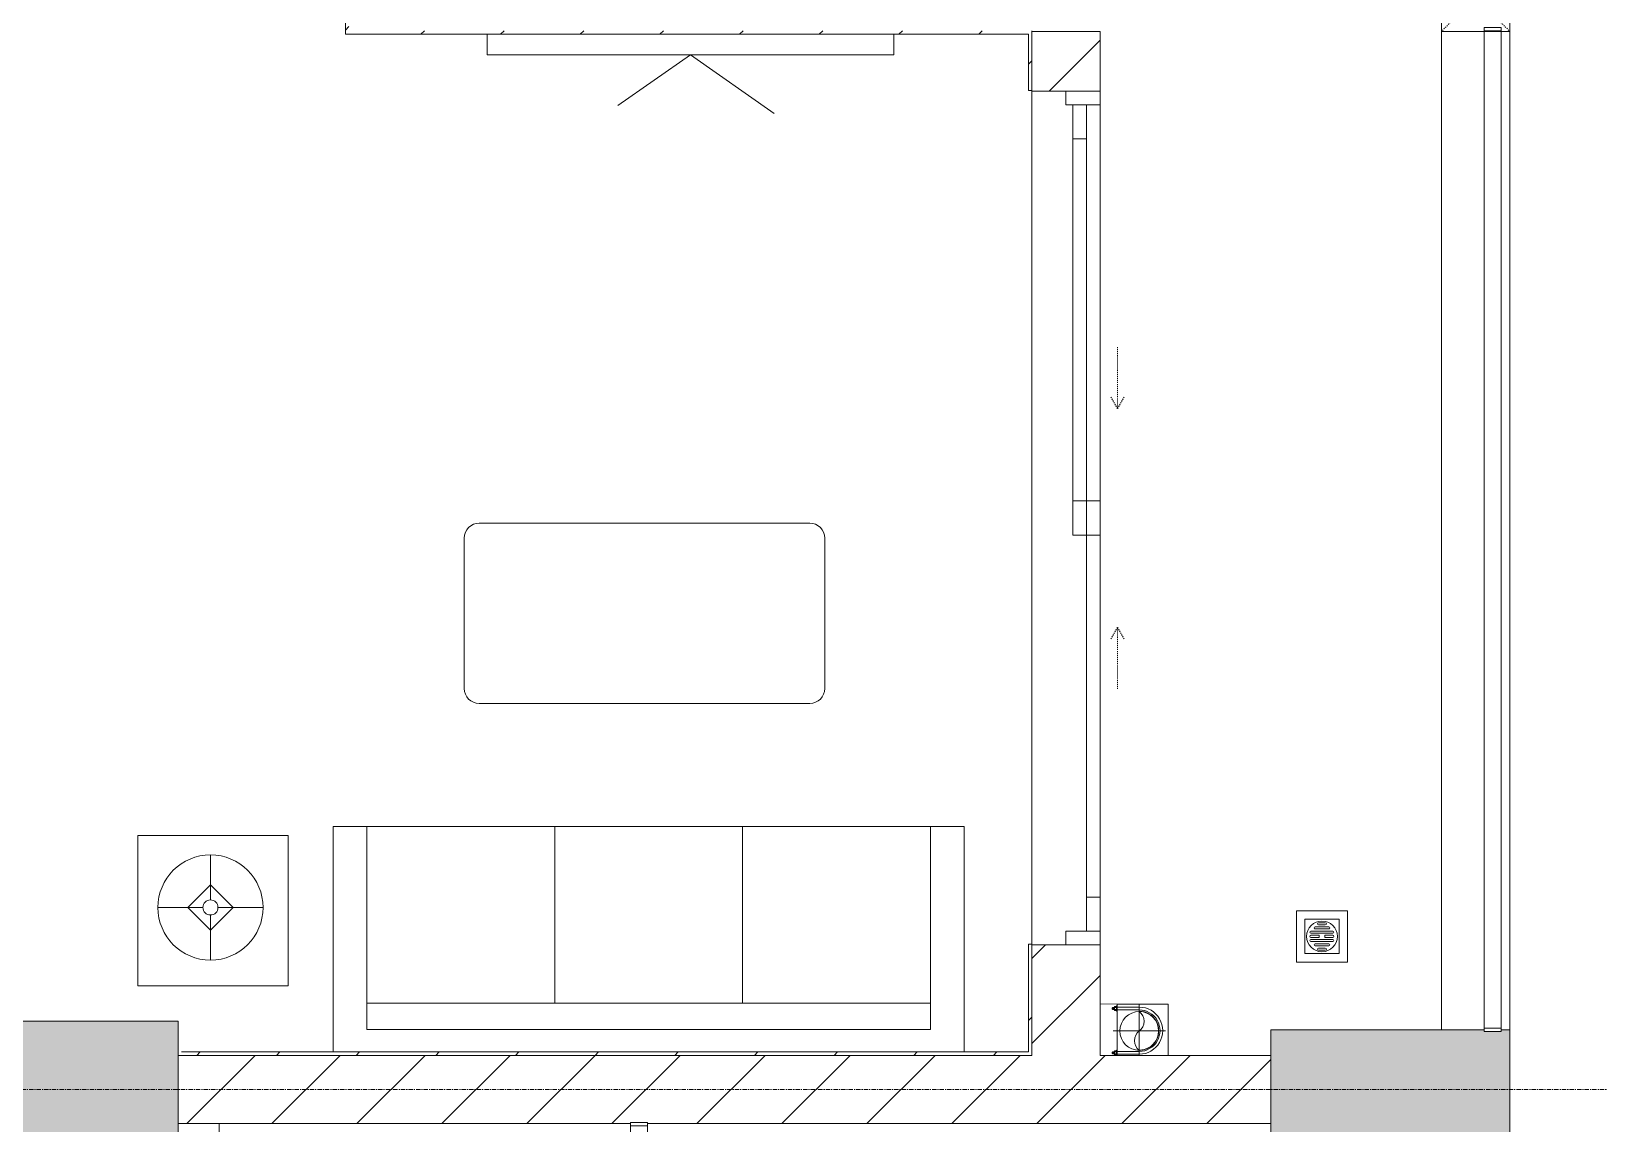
# Model space of a CAD drawing. Header units: millimetres. Extents: x -24439 to 198341, y -52871 to 149926.
# Drawn here: x 122923 to 127513, y 53437 to 56635 of the extents above; entities that cross this region are included whole.
import ezdxf

# ---------------------------------------------------------------- set-up
doc = ezdxf.new("R2010")
doc.units = ezdxf.units.MM
for name, pattern in [('Dash', [6, 3, -3]), ('Grid Line', [22.225, 12.7, -3.175, 3.175, -3.175]), ('IMPORT-CENTER _3_', [10.16, 6.35, -1.27, 1.27, -1.27])]:
    doc.linetypes.add(name, pattern=pattern)
for name, color, linetype, lineweight in [('0-1', 7, 'Continuous', 5), ('A-DOOR', 31, 'Continuous', 9), ('A-DOOR-FRAM', 31, 'Continuous', 9), ('A-DOOR-HDLN', 31, 'Dash', 9), ('A-FLOR-1', 9, 'Continuous', 9), ('A-FLOR-HRAL', 11, 'Continuous', 9), ('A-FLOR-HRAL-1', 9, 'Continuous', 9), ('A-WALL', 113, 'Continuous', 9), ('A-WALL-3', 113, 'Continuous', 18), ('A-WALL-PATT-2', 9, 'Continuous', 9), ('A-WALL-PATT-3', 111, 'Continuous', 9), ('G-IMPT', 8, 'Continuous', 9), ('G-IMPT-2', 8, 'IMPORT-CENTER _3_', 9), ('I-FURN', 30, 'Continuous', 9), ('I-FURN-1', 9, 'Continuous', 9), ('I-WALL-1', 253, 'Continuous', 18), ('M-EQPM', 50, 'Continuous', 9), ('S-COLS-1', 254, 'Continuous', 5), ('S-COLS-2', 253, 'Continuous', 18), ('S-COLS-3', 9, 'Continuous', 9), ('S-COLS-4', 52, 'Continuous', 18), ('S-COLS-5', 52, 'Dash', 9), ('S-COLS-HDLN', 52, 'Dash', 9), ('S-GRID-1', 1, 'Grid Line', 9)]:
    doc.layers.add(name, color=color, linetype=linetype, lineweight=lineweight)
pattern_1 = [(45, (0, 0), (-116.67262, 116.67262), [])]
pattern_2 = [(45, (0, 0), (-124.4508, 124.4508), [])]

# ---------------------------------------------------------------- blocks, each defined once
blk = doc.blocks.new('M_Concrete-Rectangular-Column2 - 400x1300-812637-TKCS_MB ĐỊNH VỊ CAO ĐỘ THIẾT KẾ')
at = {"layer": 'S-COLS-3'}
blk.add_hatch(color=256, dxfattribs=at).paths.add_polyline_path([(-650, 200), (-650, -200), (650, -200), (650, 200), (165.2, 200)])
at = {"layer": 'S-COLS-2'}
for p, q in [((-650, 200), (650, 200)), ((-650, -200), (-650, 200)), ((650, 200), (650, -200)), ((650, -200), (-650, -200))]:
    blk.add_line(p, q, dxfattribs=at)
blk = doc.blocks.new('NCV_TKTC_KET CAU_rvt-1-TKCS_MB ĐỊNH VỊ CAO ĐỘ THIẾT KẾ')
at = {"layer": 'S-COLS-1'}
blk.add_hatch(color=256, dxfattribs=at).paths.add_polyline_path([(127227.6, 53361.9), (127252.6, 53361.9), (127252.6, 53711.9), (127227.6, 53711.9), (127227.6, 53706.9), (127177.6, 53706.9), (127177.6, 53711.9), (126552.6, 53711.9), (126552.6, 53361.9), (127177.6, 53361.9)])
at = {"layer": 'S-COLS-2'}
for p, q in [((127177.6, 53711.9), (126552.6, 53711.9)), ((126552.6, 53711.9), (126552.6, 53361.9)), ((127252.6, 53711.9), (127227.6, 53711.9)), ((127252.6, 53361.9), (127252.6, 53711.9))]:
    blk.add_line(p, q, dxfattribs=at)
at = {"layer": 'S-COLS-3'}
blk.add_blockref('M_Concrete-Rectangular-Column2 - 400x1300-812637-TKCS_MB ĐỊNH VỊ CAO ĐỘ THIẾT KẾ', (122702.6, 53536.9), dxfattribs=at)
blk = doc.blocks.new('Railing - 50 x 10mm-457210-TKCS_MB ĐỊNH VỊ CAO ĐỘ THIẾT KẾ')
at = {"layer": 'A-FLOR-HRAL-1'}
for p, q in [((25, 5), (-25, 5)), ((-25, 5), (-25, -5)), ((25, -5), (25, 5)), ((-25, -5), (25, -5))]:
    blk.add_line(p, q, dxfattribs=at)
blk = doc.blocks.new('Railing - Railing-851966-TKCS_MB ĐỊNH VỊ CAO ĐỘ THIẾT KẾ')
at = {"layer": 'A-FLOR-HRAL-1'}
for p, q in [((101769.1, 44169.6), (101769.1, 42480.8)), ((101819.1, 42480.8), (101819.1, 44169.6))]:
    blk.add_line(p, q, dxfattribs=at)
at = {"extrusion": (0, 0, -1), "zscale": -1}
for p in [(-101794.1, 44174.6), (-101794.1, 42475.8)]:
    blk.add_blockref('Railing - 50 x 10mm-457210-TKCS_MB ĐỊNH VỊ CAO ĐỘ THIẾT KẾ', p, dxfattribs=at)
blk = doc.blocks.new('LOBBY_SOFA_1 - LOBBY_SOFA_1-851489-TKCS_MB ĐỊNH VỊ CAO ĐỘ THIẾT KẾ')
at = {"layer": 'I-FURN'}
for p, q in [((-2128.3, 1548.5), (-1160.3, 1548.5)), ((-2172.3, 1064.5), (-2172.3, 1504.5)), ((-1116.3, 1504.5), (-1116.3, 1064.5)), ((-1160.3, 1020.5), (-2128.3, 1020.5)), ((-2556, 660), (-708, 660)), ((-2556, 0), (-2556, 660)), ((-2457, 66), (-2457, 660)), ((-1907, 143), (-1907, 660)), ((-1357, 143), (-1357, 660)), ((-807, 660), (-807, 66)), ((-708, 660), (-708, 0)), ((-2688.2, 633.5), (-3128.2, 633.5)), ((-3128.2, 633.5), (-3128.2, 193.5)), ((-2688.2, 193.5), (-2688.2, 633.5)), ((-2915.4, 445), (-2915.4, 577)), ((-2981.4, 423), (-2915.4, 489)), ((-2915.4, 489), (-2849.4, 423)), ((-2937.4, 423), (-3069.4, 423)), ((-2915.4, 357), (-2981.4, 423)), ((-2849.4, 423), (-2915.4, 357)), ((-2893.4, 423), (-2761.4, 423)), ((-2915.4, 269), (-2915.4, 401)), ((-3128.2, 193.5), (-2688.2, 193.5)), ((-807, 143), (-2457, 143)), ((-807, 66), (-2457, 66))]:
    blk.add_line(p, q, dxfattribs=at)
for radius in [154, 22]:
    blk.add_circle((-2915.4, 423), radius, dxfattribs=at)
for centre, start, end in [((-2128.3, 1504.5), 90, 180), ((-1160.3, 1504.5), 0, 90), ((-2128.3, 1064.5), 180, 270), ((-1160.3, 1064.5), 270, 0)]:
    blk.add_arc(centre, 44, start, end, dxfattribs=at)
at = {"layer": 'I-FURN-1'}
for p, q in [((-2128.3, 1548.5), (-1160.3, 1548.5)), ((-2172.3, 1064.5), (-2172.3, 1504.5)), ((-1116.3, 1504.5), (-1116.3, 1064.5)), ((-1160.3, 1020.5), (-2128.3, 1020.5)), ((-2556, 660), (-708, 660)), ((-2556, 0), (-2556, 660)), ((-708, 660), (-708, 0)), ((-3128.2, 633.5), (-2688.2, 633.5)), ((-3128.2, 193.5), (-3128.2, 633.5)), ((-2688.2, 633.5), (-2688.2, 193.5)), ((-2688.2, 193.5), (-3128.2, 193.5))]:
    blk.add_line(p, q, dxfattribs=at)
for centre, start, end in [((-2128.3, 1504.5), 90, 180), ((-1160.3, 1504.5), 0, 90), ((-2128.3, 1064.5), 180, 270), ((-1160.3, 1064.5), 270, 0)]:
    blk.add_arc(centre, 44, start, end, dxfattribs=at)
blk = doc.blocks.new('KE TIVI-2 - KE TIVI-2-850637-TKCS_MB ĐỊNH VỊ CAO ĐỘ THIẾT KẾ')
at = {"layer": 'I-FURN-1'}
for p, q in [((0, 60), (-245.7, 232.1)), ((213, 209.1), (0, 60)), ((-595.6, 60), (595.6, 60)), ((-595.6, 0), (-595.6, 60)), ((595.6, 60), (595.6, 0))]:
    blk.add_line(p, q, dxfattribs=at)
blk = doc.blocks.new('NCV_TKTC_TANG 1_rvt-1-TKCS_MB ĐỊNH VỊ CAO ĐỘ THIẾT KẾ')
at = {"layer": 'A-WALL-PATT-2'}
h = blk.add_hatch(dxfattribs=at)
h.set_pattern_fill('FP_3', color=256, style=0, pattern_type=2)
h.set_pattern_definition(pattern_1)
h.paths.add_polyline_path([(123842.6, 56626.9), (123852.6, 56626.9), (123852.6, 59836.9), (123842.6, 59836.9), (123842.6, 56636.9)])
h = blk.add_hatch(dxfattribs=at)
h.set_pattern_fill('FP_3', color=256, style=0, pattern_type=2)
h.set_pattern_definition(pattern_1)
h.paths.add_polyline_path([(123978.1, 56626.9), (125852.6, 56626.9), (125852.6, 56636.9), (123852.6, 56636.9), (123852.6, 56626.9), (123952.6, 56626.9)])
h = blk.add_hatch(dxfattribs=at)
h.set_pattern_fill('FP_3', color=256, style=0, pattern_type=2)
h.set_pattern_definition(pattern_1)
h.paths.add_polyline_path([(125852.6, 53646.9), (125852.6, 53962.4), (125842.6, 53962.4), (125842.6, 53646.9)])
h.paths.add_polyline_path([(125852.6, 56462.4), (125852.6, 56626.9), (125842.6, 56626.9), (125842.6, 56462.4)])
h = blk.add_hatch(dxfattribs=at)
h.set_pattern_fill('FP_3', color=256, style=0, pattern_type=2)
h.set_pattern_definition(pattern_1)
h.paths.add_polyline_path([(123352.6, 53636.9), (125852.6, 53636.9), (125852.6, 53646.9), (123352.6, 53646.9)])
at = {"layer": 'A-FLOR-1'}
for p, q in [((125852.6, 53962.4), (125852.6, 56460.3)), ((125852.6, 56460.3), (125852.6, 53962.4)), ((126052.6, 55260.3), (126052.6, 56420.3))]:
    blk.add_line(p, q, dxfattribs=at)
at = {"layer": 'I-WALL-1'}
for p, q in [((123842.6, 59826.9), (123842.6, 56626.9)), ((123842.6, 56626.9), (123852.6, 56626.9)), ((123852.6, 56626.9), (125842.6, 56626.9)), ((125842.6, 56626.9), (125842.6, 56462.4)), ((125852.6, 56626.9), (125852.6, 56636.9)), ((125852.6, 56462.4), (125852.6, 56626.9)), ((125842.6, 56462.4), (125852.6, 56462.4)), ((125842.6, 53962.4), (125842.6, 53646.9)), ((125852.6, 53962.4), (125842.6, 53962.4)), ((125852.6, 53646.9), (125852.6, 53962.4)), ((123352.6, 53636.9), (125852.6, 53636.9)), ((125842.6, 53646.9), (123362.6, 53646.9)), ((125852.6, 53636.9), (125852.6, 53646.9))]:
    blk.add_line(p, q, dxfattribs=at)
at = {"layer": 'A-FLOR-HRAL-1'}
blk.add_blockref('Railing - Railing-851966-TKCS_MB ĐỊNH VỊ CAO ĐỘ THIẾT KẾ', (22908.5, 9260.7), dxfattribs=at)
at = {"layer": 'I-FURN-1', "rotation": 180}
blk.add_blockref('KE TIVI-2 - KE TIVI-2-850637-TKCS_MB ĐỊNH VỊ CAO ĐỘ THIẾT KẾ', (124852.9, 56626.9), dxfattribs=at)
at = {"layer": 'I-FURN-1'}
blk.add_blockref('LOBBY_SOFA_1 - LOBBY_SOFA_1-851489-TKCS_MB ĐỊNH VỊ CAO ĐỘ THIẾT KẾ', (126362.6, 53646.9), dxfattribs=at)
blk = doc.blocks.new('TKTC_XREF_251221_MB TANG 1 - TKTC_XREF_260130_MB TANG 1_dwg_THU NUOC - THU NUOC-444531-TKCS_MB TẦNG 1-4202124-TKCS_MB ĐỊNH VỊ CAO ĐỘ THIẾT KẾ')
at = {"layer": 'M-EQPM'}
for p, q in [((-23.3, 10.8), (40.9, 10.8)), ((40.9, 4.8), (-23.3, 4.8)), ((-11, 23.3), (28.5, 23.3)), ((28.5, 17.3), (-11, 17.3)), ((-1.1, 35.6), (18.5, 35.6)), ((18.5, 29.6), (-1.1, 29.6)), ((-23.3, -13.6), (40.9, -13.6)), ((40.9, -19.6), (-23.3, -19.6)), ((-11, -26.1), (28.5, -26.1)), ((28.5, -32.1), (-11, -32.1)), ((-1.1, -38.5), (18.5, -38.5)), ((18.5, -44.5), (-1.1, -44.5))]:
    blk.add_line(p, q, dxfattribs=at)
at = {"layer": 'M-EQPM', "flags": 128}
for points in [[(83.7, -79.4), (83.7, 70.6), (-66.3, 70.6), (-66.3, -79.4)], [(58.7, -54.4), (58.7, 45.6), (-41.3, 45.6), (-41.3, -54.4)]]:
    blk.add_lwpolyline(points, close=True, dxfattribs=at)
for points in [[(-23.3, -1.2), (0.7, -1.2), (0.7, -7.2), (-23.3, -7.2)], [(40.9, -7.2), (16.7, -7.2), (16.7, -1.2), (40.9, -1.2)]]:
    blk.add_lwpolyline(points, dxfattribs=at)
at = {"layer": 'M-EQPM'}
for centre, radius, start, end in [((8.7, -4.4), 45, 360, 180), ((8.7, -4.4), 45, 360, 180), ((-23.3, 7.8), 3, 90, 270), ((-11, 20.3), 3, 90, 270), ((-1.1, 32.6), 3, 90, 270), ((18.5, 32.6), 3, 270, 90), ((28.5, 20.3), 3, 270, 90), ((40.9, 7.8), 3, 270, 90), ((8.7, -4.4), 45, 180, 360), ((8.7, -4.4), 45, 180, 360), ((-23.3, -4.2), 3, 90, 270), ((-23.3, -16.6), 3, 90, 270), ((-11, -29.1), 3, 90, 270), ((-1.1, -41.5), 3, 90, 270), ((18.5, -41.5), 3, 270, 90), ((28.5, -29.1), 3, 270, 90), ((40.9, -4.2), 3, 270, 90), ((40.9, -16.6), 3, 270, 90)]:
    blk.add_arc(centre, radius, start, end, dxfattribs=at)
blk = doc.blocks.new('TKTC_XREF_251221_MB TANG 1 - TKTC_XREF_260130_MB TANG 1_dwg_CUM U_DN100-V202-TKCS_MB ĐỊNH VỊ CAO ĐỘ THIẾT KẾ')
at = {"layer": 'G-IMPT'}
blk.add_hatch(color=256, dxfattribs=at).paths.add_polyline_path([(0, 61), (15.8, 58.9), (30.5, 52.8), (43.1, 43.1), (52.8, 30.5), (58.9, 15.8), (61, 0), (58.9, -15.8), (52.8, -30.5), (43.1, -43.1), (30.5, -52.8), (15.8, -58.9), (0, -61), (0, -57), (14.8, -55.1), (28.5, -49.4), (40.3, -40.3), (49.4, -28.5), (55.1, -14.8), (57, 0), (55.1, 14.8), (47.4, 31.1), (40.3, 40.3), (28.5, 49.4), (14.8, 55.1), (0, 57)])
for p, q in [((-79.1, 66.6), (-79.1, 63.4)), ((-76.6, 66.6), (-76.6, 63.4)), ((-74.6, 66.6), (-74.6, 63.4)), ((-72.7, 69.3), (-72.7, 60.7)), ((-66.9, 67.9), (-71.7, 67.9)), ((-66.9, 62.1), (-71.7, 62.1)), ((-66.9, 70.8), (-66.9, 72.7)), ((-65, 69), (0, 69)), ((-79.1, -63.4), (-79.1, -66.6)), ((-76.6, -63.4), (-76.6, -66.6)), ((-74.6, -63.4), (-74.6, -66.6)), ((-72.7, -60.7), (-72.7, -69.3)), ((-66.9, -62.1), (-71.7, -62.1)), ((-66.9, -67.9), (-71.7, -67.9)), ((-65, -69), (0, -69))]:
    blk.add_line(p, q, dxfattribs=at)
at = {"layer": 'G-IMPT', "flags": 128}
for points in [[(-72.7, 67.6), (-78.1, 67.6), (-78.1, 62.4), (-72.7, 62.4)], [(-71.7, 59.2), (-66.9, 59.2), (-66.9, 70.8), (-71.7, 70.8)], [(-65, 72.5), (-65, 57.3), (-66.9, 57.3), (-66.9, 59.2)], [(-65, 61), (0, 61), (0, 57)], [(-72.7, -62.4), (-78.1, -62.4), (-78.1, -67.6), (-72.7, -67.6)], [(-71.7, -70.8), (-66.9, -70.8), (-66.9, -59.2), (-71.7, -59.2)], [(-66.9, -59.2), (-66.9, -57.3), (-65, -57.3), (-65, -72.7), (-66.9, -72.7), (-66.9, -70.8)], [(-65, -61), (0, -61), (0, -57)]]:
    blk.add_lwpolyline(points, dxfattribs=at)
at = {"layer": 'G-IMPT'}
for centre, radius, start, end in [((-78.1, 66.6), 0.96, 90, 180), ((-78.1, 63.4), 0.96, 180, 270), ((-71.1, 69.3), 1.56, 112.6199, 247.3801), ((-67.9, 65), 4.8, 143.1301, 216.8699), ((-71.1, 60.7), 1.56, 112.6199, 247.3801), ((0, 0), 69, 270, 90), ((0, 0), 61, 270, 90), ((0, 0), 57, 270, 90), ((-78.1, -63.4), 0.96, 90, 180), ((-78.1, -66.6), 0.96, 180, 270), ((-71.1, -60.7), 1.56, 112.6199, 247.3801), ((-67.9, -65), 4.8, 143.1301, 216.8699), ((-71.1, -69.3), 1.56, 112.6199, 247.3801)]:
    blk.add_arc(centre, radius, start, end, dxfattribs=at)
blk = doc.blocks.new('TKTC_XREF_251221_MB TANG 1 - TKTC_XREF_260130_MB TANG 1_dwg_$cc-V203-TKCS_MB ĐỊNH VỊ CAO ĐỘ THIẾT KẾ')
at = {"layer": 'G-IMPT'}
blk.add_circle((0, 0), 0.5, dxfattribs=at)
for centre, radius, start, end in [((0, 0), 0.5, 90, 270), ((0.188, 0.25), 0.313, 126.8699, 233.1301), ((-0.188, -0.25), 0.313, 306.8699, 53.1301)]:
    blk.add_arc(centre, radius, start, end, dxfattribs=at)
at = {"layer": 'G-IMPT-2'}
for p, q in [((0, -0.628), (0, 0.673)), ((-0.673, 0), (0.673, 0))]:
    blk.add_line(p, q, dxfattribs=at)
blk = doc.blocks.new('TKTC_XREF_251221_MB TANG 1 - TKTC_XREF_260130_MB TANG 1_dwg-4202109-TKCS_MB ĐỊNH VỊ CAO ĐỘ THIẾT KẾ')
at = {"layer": 'G-IMPT', "flags": 128}
for points in [[(-77099.1, -347559.3), (-77049.3, -347559.6), (-77049.3, -347709.7)], [(-76899.5, -347709.7), (-76899.5, -347559.4), (-77049.2, -347559.4), (-77049.2, -347709.7)], [(-79799.1, -347949.3), (-79679.3, -347949.3), (-79679.3, -347909.7)]]:
    blk.add_lwpolyline(points, dxfattribs=at)
at = {"extrusion": (0, 0, -1), "zscale": -1}
blk.add_blockref('TKTC_XREF_251221_MB TANG 1 - TKTC_XREF_260130_MB TANG 1_dwg_THU NUOC - THU NUOC-444531-TKCS_MB TẦNG 1-4202124-TKCS_MB ĐỊNH VỊ CAO ĐỘ THIẾT KẾ', (76440.4, -347357), dxfattribs=at)
at = {"extrusion": (0, 0, -1)}
for name, p, xscale, yscale, zscale, rotation in [('TKTC_XREF_251221_MB TANG 1 - TKTC_XREF_260130_MB TANG 1_dwg_CUM U_DN100-V202-TKCS_MB ĐỊNH VỊ CAO ĐỘ THIẾT KẾ', (76984.3, -347637.4), 0.9975000000000006, 0.9975000000000006, -0.9975000000000006, 180.000991338195), ('TKTC_XREF_251221_MB TANG 1 - TKTC_XREF_260130_MB TANG 1_dwg_$cc-V203-TKCS_MB ĐỊNH VỊ CAO ĐỘ THIẾT KẾ', (76984.3, -347638.3), 113.7150000000073, 113.7150000000073, -113.7150000000073, 359.9990086636432)]:
    blk.add_blockref(name, p, dxfattribs=dict(at, xscale=xscale, yscale=yscale, zscale=zscale, rotation=rotation))
blk = doc.blocks.new('TKTC_XREF_251221_MB TANG 1 - TKTC_XREF_251221_MB TANG 1-2038492-TKCS_MB ĐỊNH VỊ CAO ĐỘ THIẾT KẾ')
blk.add_blockref('TKTC_XREF_251221_MB TANG 1 - TKTC_XREF_260130_MB TANG 1_dwg-4202109-TKCS_MB ĐỊNH VỊ CAO ĐỘ THIẾT KẾ', (169499.1, 384109.7))
blk = doc.blocks.new('G1_SOF - BO TRU - 200x200-3051103-TKCS_MB ĐỊNH VỊ CAO ĐỘ THIẾT KẾ')
at = {"layer": 'S-COLS-HDLN'}
for p, q in [((-100, -100), (100, 100)), ((100, -100), (-100, 100))]:
    blk.add_line(p, q, dxfattribs=at)
blk = doc.blocks.new('Railing - 50 x 10mm-1251311-TKCS_MB ĐỊNH VỊ CAO ĐỘ THIẾT KẾ')
at = {"layer": 'A-FLOR-HRAL'}
for p, q in [((25, 5), (-25, 5)), ((-25, 5), (-25, -5)), ((25, -5), (25, 5)), ((-25, -5), (25, -5))]:
    blk.add_line(p, q, dxfattribs=at)
blk = doc.blocks.new('Railing - Railing-3224937-TKCS_MB ĐỊNH VỊ CAO ĐỘ THIẾT KẾ')
at = {"layer": 'A-FLOR-HRAL'}
for p, q in [((127177.6, 56635.3), (127177.6, 53716.9)), ((127227.6, 53716.9), (127227.6, 56635.3))]:
    blk.add_line(p, q, dxfattribs=at)
at = {"extrusion": (0, 0, -1), "zscale": -1}
for p in [(-127202.6, 56641.5), (-127202.6, 53711.9)]:
    blk.add_blockref('Railing - 50 x 10mm-1251311-TKCS_MB ĐỊNH VỊ CAO ĐỘ THIẾT KẾ', p, dxfattribs=at)
blk = doc.blocks.new('DEG_02-DEG_03 - DEG_02-2500x2400mm-CỬA ĐI 02 CÁNH TRƯỢT-841416-TKCS_MB ĐỊNH VỊ CAO ĐỘ THIẾT KẾ')
at = {"layer": 'A-DOOR'}
for p, q in [((-50, -60), (-50, -20)), ((-50, -20), (50, -20)), ((50, -20), (50, -60)), ((1110, -20), (50, -20)), ((1110, -60), (1110, -20)), ((1110, -20), (1210, -20)), ((1210, -20), (1210, -60)), ((-1210, -100), (-1210, -60)), ((-1210, -60), (-1110, -60)), ((-1110, -60), (-1110, -100)), ((-50, -60), (-1110, -60)), ((50, -60), (-50, -60)), ((-50, -100), (-50, -60)), ((-50, -60), (50, -60)), ((50, -60), (1110, -60)), ((50, -60), (50, -100)), ((1210, -60), (1110, -60)), ((-1110, -100), (-1210, -100)), ((-1110, -100), (-50, -100)), ((50, -100), (-50, -100))]:
    blk.add_line(p, q, dxfattribs=at)
at = {"layer": 'A-DOOR-FRAM'}
for p, q in [((-1250, 0), (-1210, 0)), ((-1250, -100), (-1250, 0)), ((-1210, 0), (-1210, -100)), ((1210, -100), (1210, 0)), ((1210, 0), (1250, 0)), ((1250, 0), (1250, -100)), ((-1210, -100), (-1250, -100)), ((1250, -100), (1210, -100))]:
    blk.add_line(p, q, dxfattribs=at)
at = {"layer": 'A-DOOR-HDLN'}
for p, q in [((-320.4, -151.1), (-355, -131.1)), ((320.4, -151.1), (355, -131.1)), ((-500.4, -151.1), (-320.4, -151.1)), ((-320.4, -151.1), (-355, -171.1)), ((320.4, -151.1), (355, -171.1)), ((500.4, -151.1), (320.4, -151.1))]:
    blk.add_line(p, q, dxfattribs=at)

msp = doc.modelspace()

# ---------------------------------------------------------------- hatches: boundary and pattern name
at = {"layer": 'A-WALL-PATT-3'}
h = msp.add_hatch(dxfattribs=at)
h.set_pattern_fill('FP_1', color=256, style=0, pattern_type=2)
h.set_pattern_definition(pattern_2)
h.paths.add_polyline_path([(125852.6, 53636.9), (126052.6, 53636.9), (126052.6, 53960.3), (125852.6, 53960.3), (125852.6, 53678.3)])
h.paths.add_polyline_path([(125952.6, 56460.3), (126052.6, 56460.3), (126052.6, 56635.3), (125852.6, 56635.3), (125852.6, 56460.3)])
h = msp.add_hatch(dxfattribs=at)
h.set_pattern_fill('FP_1', color=256, style=0, pattern_type=2)
h.set_pattern_definition(pattern_2)
h.paths.add_polyline_path([(125188.5, 53436.9), (126552.6, 53436.9), (126552.6, 53636.9), (123352.6, 53636.9), (123352.6, 53436.9), (124677.6, 53436.9), (124677.6, 53440.3), (124727.6, 53440.3), (124727.6, 53436.9)])

# ---------------------------------------------------------------- linework, layer by layer
at = {"layer": 'A-WALL'}
for p, q in [((127052.6, 53711.9), (127052.6, 56635.3)), ((127252.6, 56635.3), (127252.6, 53711.9)), ((125852.6, 53962.4), (125852.6, 56460.3)), ((126052.6, 56420.3), (126052.6, 55260.3))]:
    msp.add_line(p, q, dxfattribs=at)
at = {"layer": 'A-WALL-3'}
for p, q in [((126052.6, 56635.3), (125852.6, 56635.3)), ((125852.6, 56635.3), (125852.6, 56460.3)), ((126052.6, 56460.3), (126052.6, 56635.3)), ((125852.6, 56460.3), (125952.6, 56460.3)), ((125952.6, 53960.3), (125852.6, 53960.3)), ((125852.6, 53960.3), (125852.6, 53636.9)), ((126052.6, 53636.9), (126052.6, 53960.3)), ((125852.6, 53636.9), (123352.6, 53636.9)), ((123352.6, 53636.9), (123352.6, 53436.9)), ((126552.6, 53636.9), (126052.6, 53636.9)), ((126552.6, 53436.9), (126552.6, 53636.9)), ((123352.6, 53436.9), (124677.6, 53436.9)), ((124727.6, 53436.9), (126552.6, 53436.9))]:
    msp.add_line(p, q, dxfattribs=at)
at = {"layer": 'S-COLS-4'}
for p, q in [((127052.6, 56835.3), (127052.6, 56635.3)), ((127252.6, 56635.3), (127252.6, 56835.3)), ((127052.6, 56635.3), (127252.6, 56635.3))]:
    msp.add_line(p, q, dxfattribs=at)
at = {"layer": 'S-GRID-1'}
for p, q in [((127252.6, 20960.6), (127252.6, 80482.7)), ((131551.8, 53536.9), (29351.8, 53536.9))]:
    msp.add_line(p, q, dxfattribs=at)

# ---------------------------------------------------------------- block references
at = {"layer": '0-1'}
for name in ['NCV_TKTC_KET CAU_rvt-1-TKCS_MB ĐỊNH VỊ CAO ĐỘ THIẾT KẾ', 'NCV_TKTC_TANG 1_rvt-1-TKCS_MB ĐỊNH VỊ CAO ĐỘ THIẾT KẾ']:
    msp.add_blockref(name, (0, 0), dxfattribs=at)
at = {"layer": 'A-DOOR', "rotation": 90.0000000000001}
msp.add_blockref('DEG_02-DEG_03 - DEG_02-2500x2400mm-CỬA ĐI 02 CÁNH TRƯỢT-841416-TKCS_MB ĐỊNH VỊ CAO ĐỘ THIẾT KẾ', (125952.6, 55210.3), dxfattribs=at)
at = {"layer": 'A-FLOR-HRAL'}
msp.add_blockref('Railing - Railing-3224937-TKCS_MB ĐỊNH VỊ CAO ĐỘ THIẾT KẾ', (0, 0), dxfattribs=at)
at = {"layer": 'M-EQPM'}
msp.add_blockref('TKTC_XREF_251221_MB TANG 1 - TKTC_XREF_251221_MB TANG 1-2038492-TKCS_MB ĐỊNH VỊ CAO ĐỘ THIẾT KẾ', (33652.6, 17236.9), dxfattribs=at)
at = {"layer": 'S-COLS-5', "rotation": 180}
msp.add_blockref('G1_SOF - BO TRU - 200x200-3051103-TKCS_MB ĐỊNH VỊ CAO ĐỘ THIẾT KẾ', (127152.6, 56735.3), dxfattribs=at)

doc.saveas('drawing.dxf')
